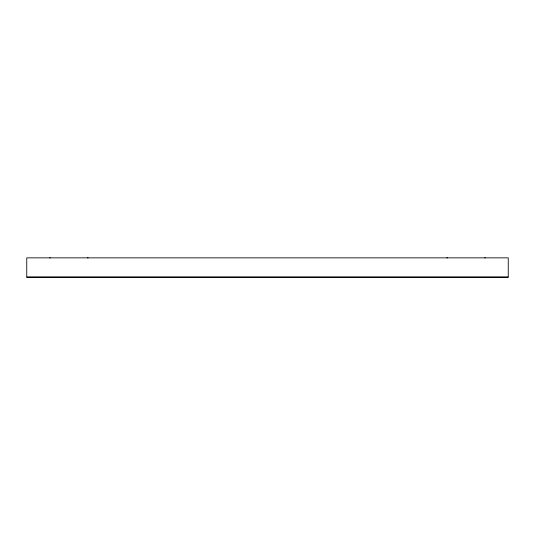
<?xml version="1.0" encoding="UTF-8"?>
<svg xmlns="http://www.w3.org/2000/svg" width="535" height="535" viewBox="0 0 535 535"><rect width="100%" height="100%" fill="white"/><g stroke="black" fill="none" stroke-linecap="round" stroke-linejoin="round"><path stroke-width="0.8" d="M49.621 257.87L50.277 257.857M87.486 257.877L88.141 257.857M446.859 257.857L447.514 257.877M484.723 257.857L485.379 257.87M26.75 277.117L508.25 277.117L508.25 257.857L26.75 257.857L26.75 277.143L508.25 277.143"/></g></svg>
